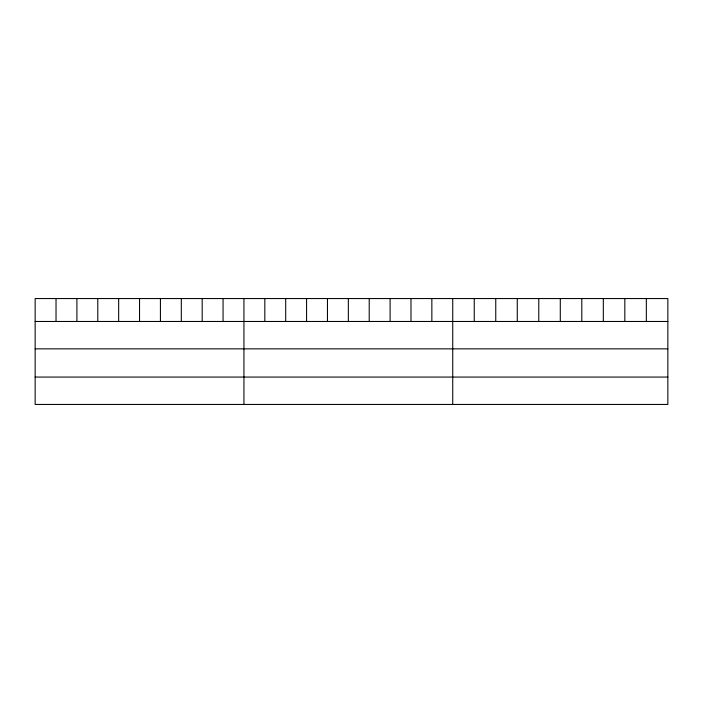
<?xml version="1.0" encoding="UTF-8"?>
<svg xmlns="http://www.w3.org/2000/svg" width="703" height="703" viewBox="0 0 703 703"><rect width="100%" height="100%" fill="white"/><g stroke="black" fill="none" stroke-linecap="round" stroke-linejoin="round"><path stroke-width="1.05" d="M667.85 321.473L667.85 404.445L35.15 404.445L35.15 298.555L667.85 298.555L667.85 321.473L35.15 321.473M35.15 348.855L667.85 348.855M35.15 377.063L667.85 377.063M646.338 298.555L646.338 321.473M624.826 298.555L624.826 321.473M603.315 298.555L603.315 321.473M581.803 298.555L581.803 321.473M560.291 298.555L560.291 321.473M538.779 298.555L538.779 321.473M517.267 298.555L517.267 321.473M495.756 298.555L495.756 321.473M474.244 298.555L474.244 321.473M452.732 298.555L452.732 404.445M431.853 298.555L431.853 321.473M410.974 298.555L410.974 321.473M390.095 298.555L390.095 321.473M369.216 298.555L369.216 321.473M348.337 298.555L348.337 321.473M327.457 298.555L327.457 321.473M306.578 298.555L306.578 321.473M285.699 298.555L285.699 321.473M264.82 298.555L264.82 321.473M243.941 298.555L243.941 404.445M223.062 298.555L223.062 321.473M202.183 298.555L202.183 321.473M181.304 298.555L181.304 321.473M160.425 298.555L160.425 321.473M139.546 298.555L139.546 321.473M118.666 298.555L118.666 321.473M97.787 298.555L97.787 321.473M76.908 298.555L76.908 321.473M56.029 298.555L56.029 321.473"/></g></svg>
